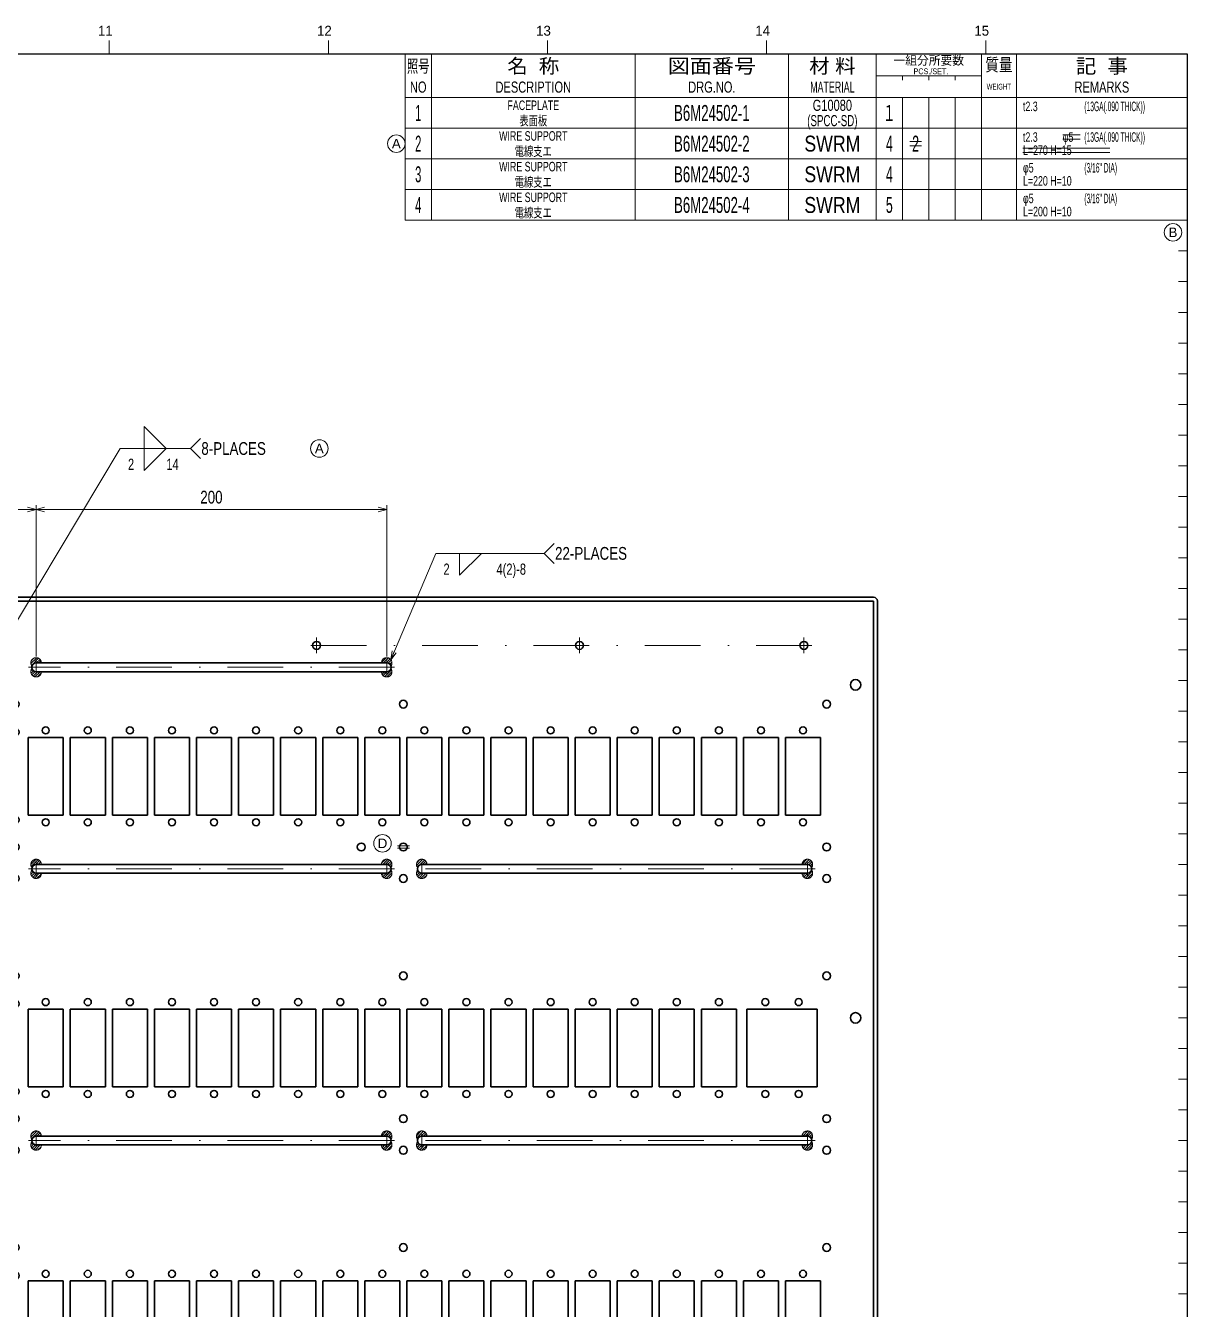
# Model space of a CAD drawing. Header units: millimetres. Extents: x 10 to 832, y 7 to 590.
# Drawn here: x 566.4 to 831.5, y 297.5 to 590.4 of the extents above; entities that cross this region are included whole.
import ezdxf
from ezdxf.enums import TextEntityAlignment as Align

# ---------------------------------------------------------------- set-up
doc = ezdxf.new("R2010")
doc.units = ezdxf.units.MM
doc.linetypes.add('DASHDOT', pattern=[25.3, 12.7, -6.3, 0, -6.3])
doc.linetypes.add('DIVIDE', pattern=[31.6, 12.7, -6.3, 0, -6.3, 0, -6.3])
for name, color, linetype in [('GR1_01', 7, 'Continuous'), ('GR1_02', 7, 'Continuous'), ('GR1_05', 7, 'Continuous'), ('GR1_16', 7, 'Continuous'), ('図面枠B6M', 7, 'Continuous'), ('表題、部品表_02', 7, 'Continuous'), ('表題、部品表_03', 7, 'Continuous'), ('表題、部品表_Layer1', 7, 'Continuous')]:
    doc.layers.add(name, color=color, linetype=linetype)
doc.styles.add('HG丸ｺﾞｼｯｸM-PRO', font='')
doc.styles.get('HG丸ｺﾞｼｯｸM-PRO').set_extended_font_data('HG丸ｺﾞｼｯｸM-PRO')
pattern_1 = [(45, (0, 0), (-0.28284271, 0.28284271), [])]

# ---------------------------------------------------------------- blocks, each defined once
blk = doc.blocks.new('BLKF023')
at = {"layer": '図面枠B6M', "color": 4, "linetype": 'Continuous', "lineweight": 13}
for p, q in [((585.5, 587), (585.5, 584)), ((635.5, 587), (635.5, 584)), ((685.5, 587), (685.5, 584)), ((735.5, 587), (735.5, 584)), ((785.5, 587), (785.5, 584)), ((829.5, 567), (831.5, 567)), ((829.5, 560), (831.5, 560)), ((829.5, 553), (831.5, 553)), ((829.5, 546), (831.5, 546)), ((829.5, 539), (831.5, 539)), ((829.5, 532), (831.5, 532)), ((829.5, 525), (831.5, 525)), ((829.5, 518), (831.5, 518)), ((829.5, 511), (831.5, 511)), ((829.5, 504), (831.5, 504)), ((829.5, 497), (831.5, 497)), ((829.5, 490), (831.5, 490)), ((829.5, 483), (831.5, 483)), ((829.5, 476), (831.5, 476)), ((829.5, 469), (831.5, 469)), ((829.5, 462), (831.5, 462)), ((829.5, 455), (831.5, 455)), ((829.5, 448), (831.5, 448)), ((829.5, 441), (831.5, 441)), ((829.5, 434), (831.5, 434)), ((829.5, 427), (831.5, 427)), ((829.5, 420), (831.5, 420)), ((829.5, 413), (831.5, 413)), ((829.5, 406), (831.5, 406)), ((829.5, 399), (831.5, 399)), ((829.5, 392), (831.5, 392)), ((829.5, 385), (831.5, 385)), ((829.5, 378), (831.5, 378)), ((829.5, 371), (831.5, 371)), ((829.5, 364), (831.5, 364)), ((829.5, 357), (831.5, 357)), ((829.5, 350), (831.5, 350)), ((829.5, 343), (831.5, 343)), ((829.5, 336), (831.5, 336)), ((829.5, 329), (831.5, 329)), ((829.5, 322), (831.5, 322)), ((829.5, 315), (831.5, 315)), ((829.5, 308), (831.5, 308)), ((829.5, 301), (831.5, 301))]:
    blk.add_line(p, q, dxfattribs=at)
at = {"layer": '図面枠B6M', "color": 2, "linetype": 'Continuous', "lineweight": 25}
for p, q in [((35.5, 584), (831.5, 584)), ((831.5, 584), (831.5, 15))]:
    blk.add_line(p, q, dxfattribs=at)
at = {"layer": '図面枠B6M', "color": 4, "linetype": 'Continuous', "lineweight": 13, "style": 'HG丸ｺﾞｼｯｸM-PRO', "width": 1.003994}
for s, p in [('11', (582.9, 587.45)), ('12', (632.9, 587.45)), ('13', (682.9, 587.45)), ('14', (732.9, 587.45)), ('15', (782.9, 587.45))]:
    blk.add_text(s, height=2.255, dxfattribs=at).set_placement(p, align=Align.BOTTOM_LEFT)
blk = doc.blocks.new('BLKF025')
at = {"layer": '表題、部品表_02', "color": 4, "linetype": 'Continuous', "lineweight": 13}
for p, q in [((653, 574), (653, 567)), ((653, 574), (831.5, 574)), ((659, 574), (659, 567)), ((705.5, 574), (705.5, 567)), ((740.5, 574), (740.5, 567)), ((760.5, 574), (760.5, 567)), ((766.5, 574), (766.5, 567)), ((772.5, 574), (772.5, 567)), ((778.5, 567), (778.5, 574)), ((784.5, 574), (784.5, 567)), ((792.5, 574), (792.5, 567)), ((831.5, 574), (831.5, 567)), ((653, 567), (831.5, 567))]:
    blk.add_line(p, q, dxfattribs=at)
blk = doc.blocks.new('BLKF027')
at = {"layer": '表題、部品表_02', "color": 4, "linetype": 'Continuous', "lineweight": 13}
for p, q in [((653, 567), (653, 560)), ((653, 567), (831.5, 567)), ((659, 567), (659, 560)), ((705.5, 567), (705.5, 560)), ((740.5, 567), (740.5, 560)), ((760.5, 567), (760.5, 560)), ((766.5, 567), (766.5, 560)), ((772.5, 567), (772.5, 560)), ((778.5, 560), (778.5, 567)), ((784.5, 567), (784.5, 560)), ((792.5, 567), (792.5, 560)), ((831.5, 567), (831.5, 560)), ((653, 560), (831.5, 560))]:
    blk.add_line(p, q, dxfattribs=at)
blk = doc.blocks.new('BLKF029')
at = {"layer": '表題、部品表_02', "color": 4, "linetype": 'Continuous', "lineweight": 13}
for p, q in [((653, 560), (653, 553)), ((653, 560), (831.5, 560)), ((659, 560), (659, 553)), ((705.5, 560), (705.5, 553)), ((740.5, 560), (740.5, 553)), ((760.5, 560), (760.5, 553)), ((766.5, 560), (766.5, 553)), ((772.5, 560), (772.5, 553)), ((778.5, 553), (778.5, 560)), ((784.5, 560), (784.5, 553)), ((792.5, 560), (792.5, 553)), ((831.5, 560), (831.5, 553)), ((653, 553), (831.5, 553))]:
    blk.add_line(p, q, dxfattribs=at)
blk = doc.blocks.new('FXTIP_ARROW_E')
at = {"color": 0, "linetype": 'Continuous', "lineweight": -2}
for q in [(-1, 0), (-0.97, 0.26), (-0.97, -0.26)]:
    blk.add_line((0, 0), q, dxfattribs=at)
blk = doc.blocks.new('FXTIP_ARROW_S')
at = {"color": 0, "linetype": 'Continuous', "lineweight": -2}
for q in [(-1, 0), (-0.97, 0.26), (-0.97, -0.26)]:
    blk.add_line((0, 0), q, dxfattribs=at)
blk = doc.blocks.new('BLKF035')
at = {"layer": '表題、部品表_02', "color": 4, "linetype": 'Continuous', "lineweight": 13}
for p, q in [((653, 553), (653, 546)), ((653, 553), (831.5, 553)), ((659, 553), (659, 546)), ((705.5, 553), (705.5, 546)), ((740.5, 553), (740.5, 546)), ((760.5, 553), (760.5, 546)), ((766.5, 553), (766.5, 546)), ((772.5, 553), (772.5, 546)), ((778.5, 546), (778.5, 553)), ((784.5, 553), (784.5, 546)), ((792.5, 553), (792.5, 546)), ((831.5, 553), (831.5, 546)), ((653, 546), (831.5, 546))]:
    blk.add_line(p, q, dxfattribs=at)
blk = doc.blocks.new('BLKF040')
at = {"layer": '図面枠B6M', "color": 4, "linetype": 'Continuous', "lineweight": 13}
for p, q in [((653, 584), (653, 574)), ((653, 584), (831.5, 584)), ((659, 584), (659, 574)), ((705.5, 584), (705.5, 574)), ((740.5, 584), (740.5, 574)), ((760.5, 584), (760.5, 574)), ((784.5, 584), (784.5, 574)), ((792.5, 584), (792.5, 574)), ((831.5, 584), (831.5, 574)), ((760.5, 579), (784.5, 579)), ((766.5, 578), (766.5, 579)), ((772.5, 579), (772.5, 578)), ((778.5, 579), (778.5, 578)), ((653, 574), (831.5, 574))]:
    blk.add_line(p, q, dxfattribs=at)
at = {"layer": '図面枠B6M', "color": 3, "linetype": 'Continuous', "lineweight": 35, "style": 'HG丸ｺﾞｼｯｸM-PRO'}
for s, height, width, p in [('照号', 2.909, 0.651535, (656, 581.2)), ('名  称', 3.273, 1.042426, (682.25, 581.2)), ('図面番号', 3.273, 1.127518, (723, 581.2)), ('材 料', 3.273, 1.042439, (750.5, 581.2)), ('一組分所要数', 2.036, 0.966638, (772.5, 582.5)), ('質量', 2.909, 0.781842, (788.5, 581.5)), ('記  事', 3.273, 1.042426, (812, 581.2)), ('PCS./SET.', 1.309, 0.862935, (773, 580)), ('NO', 2.545, 0.740841, (656, 576.4)), ('DESCRIPTION', 2.5455, 0.741365, (682.25, 576.4)), ('DRG.NO.', 2.545, 0.741189, (723, 576.4)), ('MATERIAL', 2.545, 0.594756, (750.5, 576.4)), ('WEIGHT', 1.309, 0.635507, (788.5, 576.5)), ('REMARKS', 2.545, 0.742803, (812, 576.4))]:
    blk.add_text(s, height=height, dxfattribs=dict(at, width=width)).set_placement(p, align=Align.MIDDLE_CENTER)
blk = doc.blocks.new('BLKF039')
at = {"layer": '図面枠B6M', "color": 3, "linetype": 'Continuous', "lineweight": 13}
blk.add_blockref('BLKF040', (0, 0), dxfattribs=at)
blk = doc.blocks.new('BLKF046')
at = {"layer": 'GR1_01', "color": 3, "linetype": 'Continuous', "lineweight": 35}
for p, q in [((759.88, 460), (540, 460)), ((540, 190), (540, 460)), ((540, 459.08), (759.88, 459.08)), ((759.88, 459.08), (759.88, 190.92)), ((760.8, 190.92), (760.8, 459.08)), ((759.88, 190.92), (540, 190.92)), ((759.88, 190), (540, 190))]:
    blk.add_line(p, q, dxfattribs=at)
for centre, start, end in [((759.88, 459.08), 0, 90), ((759.88, 190.92), 270, 0)]:
    blk.add_arc(centre, 0.92, start, end, dxfattribs=at)
blk = doc.blocks.new('BLKF045')
at = {"layer": 'GR1_01', "color": 3, "linetype": 'Continuous', "lineweight": 35}
for p, q in [((567, 428), (575, 428)), ((567, 410.24), (567, 428)), ((575, 428), (575, 410.24)), ((576.6, 428), (584.6, 428)), ((576.6, 410.24), (576.6, 428)), ((584.6, 428), (584.6, 410.24)), ((586.2, 428), (594.2, 428)), ((586.2, 410.24), (586.2, 428)), ((594.2, 428), (594.2, 410.24)), ((595.8, 428), (603.8, 428)), ((595.8, 410.24), (595.8, 428)), ((603.8, 428), (603.8, 410.24)), ((605.4, 428), (613.4, 428)), ((605.4, 410.24), (605.4, 428)), ((613.4, 428), (613.4, 410.24)), ((615, 428), (623, 428)), ((615, 410.24), (615, 428)), ((623, 428), (623, 410.24)), ((624.6, 428), (632.6, 428)), ((624.6, 410.24), (624.6, 428)), ((632.6, 428), (632.6, 410.24)), ((634.2, 428), (642.2, 428)), ((634.2, 410.24), (634.2, 428)), ((642.2, 428), (642.2, 410.24)), ((643.8, 428), (651.8, 428)), ((643.8, 410.24), (643.8, 428)), ((651.8, 428), (651.8, 410.24)), ((653.4, 428), (661.4, 428)), ((653.4, 410.24), (653.4, 428)), ((661.4, 428), (661.4, 410.24)), ((663, 428), (671, 428)), ((663, 410.24), (663, 428)), ((671, 428), (671, 410.24)), ((672.6, 428), (680.6, 428)), ((672.6, 410.24), (672.6, 428)), ((680.6, 428), (680.6, 410.24)), ((682.2, 428), (690.2, 428)), ((682.2, 410.24), (682.2, 428)), ((690.2, 428), (690.2, 410.24)), ((691.8, 428), (699.8, 428)), ((691.8, 410.24), (691.8, 428)), ((699.8, 428), (699.8, 410.24)), ((701.4, 428), (709.4, 428)), ((701.4, 410.24), (701.4, 428)), ((709.4, 428), (709.4, 410.24)), ((711, 428), (719, 428)), ((711, 410.24), (711, 428)), ((719, 428), (719, 410.24)), ((720.6, 428), (728.6, 428)), ((720.6, 410.24), (720.6, 428)), ((728.6, 428), (728.6, 410.24)), ((730.2, 428), (738.2, 428)), ((730.2, 410.24), (730.2, 428)), ((738.2, 428), (738.2, 410.24)), ((739.8, 428), (747.8, 428)), ((739.8, 410.24), (739.8, 428)), ((747.8, 428), (747.8, 410.24)), ((575, 410.24), (567, 410.24)), ((584.6, 410.24), (576.6, 410.24)), ((594.2, 410.24), (586.2, 410.24)), ((603.8, 410.24), (595.8, 410.24)), ((613.4, 410.24), (605.4, 410.24)), ((623, 410.24), (615, 410.24)), ((632.6, 410.24), (624.6, 410.24)), ((642.2, 410.24), (634.2, 410.24)), ((651.8, 410.24), (643.8, 410.24)), ((661.4, 410.24), (653.4, 410.24)), ((671, 410.24), (663, 410.24)), ((680.6, 410.24), (672.6, 410.24)), ((690.2, 410.24), (682.2, 410.24)), ((699.8, 410.24), (691.8, 410.24)), ((709.4, 410.24), (701.4, 410.24)), ((719, 410.24), (711, 410.24)), ((728.6, 410.24), (720.6, 410.24)), ((738.2, 410.24), (730.2, 410.24)), ((747.8, 410.24), (739.8, 410.24)), ((567, 366), (575, 366)), ((567, 348.24), (567, 366)), ((575, 366), (575, 348.24)), ((576.6, 366), (584.6, 366)), ((576.6, 348.24), (576.6, 366)), ((584.6, 366), (584.6, 348.24)), ((586.2, 366), (594.2, 366)), ((586.2, 348.24), (586.2, 366)), ((594.2, 366), (594.2, 348.24)), ((595.8, 366), (603.8, 366)), ((595.8, 348.24), (595.8, 366)), ((603.8, 366), (603.8, 348.24)), ((605.4, 366), (613.4, 366)), ((605.4, 348.24), (605.4, 366)), ((613.4, 366), (613.4, 348.24)), ((615, 366), (623, 366)), ((615, 348.24), (615, 366)), ((623, 366), (623, 348.24)), ((624.6, 366), (632.6, 366)), ((624.6, 348.24), (624.6, 366)), ((632.6, 366), (632.6, 348.24)), ((634.2, 366), (642.2, 366)), ((634.2, 348.24), (634.2, 366)), ((642.2, 366), (642.2, 348.24)), ((643.8, 366), (651.8, 366)), ((643.8, 348.24), (643.8, 366)), ((651.8, 366), (651.8, 348.24)), ((653.4, 366), (661.4, 366)), ((653.4, 348.24), (653.4, 366)), ((661.4, 366), (661.4, 348.24)), ((663, 366), (671, 366)), ((663, 348.24), (663, 366)), ((671, 366), (671, 348.24)), ((672.6, 366), (680.6, 366)), ((672.6, 348.24), (672.6, 366)), ((680.6, 366), (680.6, 348.24)), ((682.2, 366), (690.2, 366)), ((682.2, 348.24), (682.2, 366)), ((690.2, 366), (690.2, 348.24)), ((691.8, 366), (699.8, 366)), ((691.8, 348.24), (691.8, 366)), ((699.8, 366), (699.8, 348.24)), ((701.4, 366), (709.4, 366)), ((701.4, 348.24), (701.4, 366)), ((709.4, 366), (709.4, 348.24)), ((711, 366), (719, 366)), ((711, 348.24), (711, 366)), ((719, 366), (719, 348.24)), ((720.6, 366), (728.6, 366)), ((720.6, 348.24), (720.6, 366)), ((728.6, 366), (728.6, 348.24)), ((731, 366), (747, 366)), ((731, 348.24), (731, 366)), ((747, 366), (747, 348.24)), ((575, 348.24), (567, 348.24)), ((584.6, 348.24), (576.6, 348.24)), ((594.2, 348.24), (586.2, 348.24)), ((603.8, 348.24), (595.8, 348.24)), ((613.4, 348.24), (605.4, 348.24)), ((623, 348.24), (615, 348.24)), ((632.6, 348.24), (624.6, 348.24)), ((642.2, 348.24), (634.2, 348.24)), ((651.8, 348.24), (643.8, 348.24)), ((661.4, 348.24), (653.4, 348.24)), ((671, 348.24), (663, 348.24)), ((680.6, 348.24), (672.6, 348.24)), ((690.2, 348.24), (682.2, 348.24)), ((699.8, 348.24), (691.8, 348.24)), ((709.4, 348.24), (701.4, 348.24)), ((719, 348.24), (711, 348.24)), ((728.6, 348.24), (720.6, 348.24)), ((747, 348.24), (731, 348.24)), ((567, 304), (575, 304)), ((567, 286.24), (567, 304)), ((575, 304), (575, 286.24)), ((576.6, 304), (584.6, 304)), ((576.6, 286.24), (576.6, 304)), ((584.6, 304), (584.6, 286.24)), ((586.2, 286.24), (586.2, 304)), ((586.2, 304), (594.2, 304)), ((594.2, 304), (594.2, 286.24)), ((595.8, 286.24), (595.8, 304)), ((595.8, 304), (603.8, 304)), ((603.8, 304), (603.8, 286.24)), ((605.4, 286.24), (605.4, 304)), ((605.4, 304), (613.4, 304)), ((613.4, 304), (613.4, 286.24)), ((615, 286.24), (615, 304)), ((615, 304), (623, 304)), ((623, 304), (623, 286.24)), ((624.6, 304), (632.6, 304)), ((624.6, 286.24), (624.6, 304)), ((632.6, 304), (632.6, 286.24)), ((634.2, 304), (642.2, 304)), ((634.2, 286.24), (634.2, 304)), ((642.2, 304), (642.2, 286.24)), ((643.8, 304), (651.8, 304)), ((643.8, 286.24), (643.8, 304)), ((651.8, 304), (651.8, 286.24)), ((653.4, 304), (661.4, 304)), ((653.4, 286.24), (653.4, 304)), ((661.4, 304), (661.4, 286.24)), ((663, 304), (671, 304)), ((663, 286.24), (663, 304)), ((671, 304), (671, 286.24)), ((672.6, 304), (680.6, 304)), ((672.6, 286.24), (672.6, 304)), ((680.6, 304), (680.6, 286.24)), ((682.2, 304), (690.2, 304)), ((682.2, 286.24), (682.2, 304)), ((690.2, 304), (690.2, 286.24)), ((691.8, 304), (699.8, 304)), ((691.8, 286.24), (691.8, 304)), ((699.8, 304), (699.8, 286.24)), ((701.4, 304), (709.4, 304)), ((701.4, 286.24), (701.4, 304)), ((709.4, 304), (709.4, 286.24)), ((711, 304), (719, 304)), ((711, 286.24), (711, 304)), ((719, 304), (719, 286.24)), ((720.6, 286.24), (720.6, 304)), ((720.6, 304), (728.6, 304)), ((728.6, 304), (728.6, 286.24)), ((730.2, 286.24), (730.2, 304)), ((730.2, 304), (738.2, 304)), ((738.2, 304), (738.2, 286.24)), ((739.8, 286.24), (739.8, 304)), ((739.8, 304), (747.8, 304)), ((747.8, 304), (747.8, 286.24)), ((575, 286.24), (567, 286.24)), ((584.6, 286.24), (576.6, 286.24)), ((594.2, 286.24), (586.2, 286.24)), ((603.8, 286.24), (595.8, 286.24)), ((613.4, 286.24), (605.4, 286.24)), ((623, 286.24), (615, 286.24)), ((632.6, 286.24), (624.6, 286.24)), ((642.2, 286.24), (634.2, 286.24)), ((651.8, 286.24), (643.8, 286.24)), ((661.4, 286.24), (653.4, 286.24)), ((671, 286.24), (663, 286.24)), ((680.6, 286.24), (672.6, 286.24)), ((690.2, 286.24), (682.2, 286.24)), ((699.8, 286.24), (691.8, 286.24)), ((709.4, 286.24), (701.4, 286.24)), ((719, 286.24), (711, 286.24)), ((728.6, 286.24), (720.6, 286.24)), ((738.2, 286.24), (730.2, 286.24)), ((747.8, 286.24), (739.8, 286.24)), ((567, 242), (575, 242)), ((567, 224.24), (567, 242)), ((575, 242), (575, 224.24)), ((576.6, 242), (584.6, 242)), ((576.6, 224.24), (576.6, 242)), ((584.6, 242), (584.6, 224.24)), ((586.2, 242), (594.2, 242)), ((586.2, 224.24), (586.2, 242)), ((594.2, 242), (594.2, 224.24)), ((595.8, 242), (603.8, 242)), ((595.8, 224.24), (595.8, 242)), ((603.8, 242), (603.8, 224.24)), ((605.4, 242), (613.4, 242)), ((605.4, 224.24), (605.4, 242)), ((613.4, 242), (613.4, 224.24)), ((615, 242), (623, 242)), ((615, 224.24), (615, 242)), ((623, 242), (623, 224.24)), ((624.6, 242), (632.6, 242)), ((624.6, 224.24), (624.6, 242)), ((632.6, 242), (632.6, 224.24)), ((634.2, 242), (642.2, 242)), ((634.2, 224.24), (634.2, 242)), ((642.2, 242), (642.2, 224.24)), ((643.8, 242), (651.8, 242)), ((643.8, 224.24), (643.8, 242)), ((651.8, 242), (651.8, 224.24)), ((653.4, 242), (661.4, 242)), ((653.4, 224.24), (653.4, 242)), ((661.4, 242), (661.4, 224.24)), ((663, 242), (671, 242)), ((663, 224.24), (663, 242)), ((671, 242), (671, 224.24)), ((672.6, 242), (680.6, 242)), ((672.6, 224.24), (672.6, 242)), ((680.6, 242), (680.6, 224.24)), ((682.2, 242), (690.2, 242)), ((682.2, 224.24), (682.2, 242)), ((690.2, 242), (690.2, 224.24)), ((691.8, 242), (699.8, 242)), ((691.8, 224.24), (691.8, 242)), ((699.8, 242), (699.8, 224.24)), ((701.4, 242), (709.4, 242)), ((701.4, 224.24), (701.4, 242)), ((709.4, 242), (709.4, 224.24)), ((711, 242), (719, 242)), ((711, 224.24), (711, 242)), ((719, 242), (719, 224.24)), ((720.6, 242), (728.6, 242)), ((720.6, 224.24), (720.6, 242)), ((728.6, 242), (728.6, 224.24)), ((730.2, 242), (738.2, 242)), ((730.2, 224.24), (730.2, 242)), ((738.2, 242), (738.2, 224.24)), ((739.8, 242), (747.8, 242)), ((739.8, 224.24), (739.8, 242)), ((747.8, 242), (747.8, 224.24)), ((575, 224.24), (567, 224.24)), ((584.6, 224.24), (576.6, 224.24)), ((594.2, 224.24), (586.2, 224.24)), ((603.8, 224.24), (595.8, 224.24)), ((613.4, 224.24), (605.4, 224.24)), ((623, 224.24), (615, 224.24)), ((632.6, 224.24), (624.6, 224.24)), ((642.2, 224.24), (634.2, 224.24)), ((651.8, 224.24), (643.8, 224.24)), ((661.4, 224.24), (653.4, 224.24)), ((671, 224.24), (663, 224.24)), ((680.6, 224.24), (672.6, 224.24)), ((690.2, 224.24), (682.2, 224.24)), ((699.8, 224.24), (691.8, 224.24)), ((709.4, 224.24), (701.4, 224.24)), ((719, 224.24), (711, 224.24)), ((728.6, 224.24), (720.6, 224.24)), ((738.2, 224.24), (730.2, 224.24)), ((747.8, 224.24), (739.8, 224.24))]:
    blk.add_line(p, q, dxfattribs=at)
for centre, radius in [((544.3, 447), 1.04), ((755.8, 440), 1.2), ((564, 435.6), 0.9), ((652.6, 435.6), 0.9), ((749.2, 435.6), 0.9), ((564, 429.2), 0.9), ((571, 429.6), 0.8), ((580.6, 429.6), 0.8), ((590.2, 429.6), 0.8), ((599.8, 429.6), 0.8), ((609.4, 429.6), 0.8), ((619, 429.6), 0.8), ((628.6, 429.6), 0.8), ((638.2, 429.6), 0.8), ((647.8, 429.6), 0.8), ((657.4, 429.6), 0.8), ((667, 429.6), 0.8), ((676.6, 429.6), 0.8), ((686.2, 429.6), 0.8), ((695.8, 429.6), 0.8), ((705.4, 429.6), 0.8), ((715, 429.6), 0.8), ((724.6, 429.6), 0.8), ((734.2, 429.6), 0.8), ((743.8, 429.6), 0.8), ((564, 409.2), 0.9), ((571, 408.64), 0.8), ((580.6, 408.64), 0.8), ((590.2, 408.64), 0.8), ((599.8, 408.64), 0.8), ((609.4, 408.64), 0.8), ((619, 408.64), 0.8), ((628.6, 408.64), 0.8), ((638.2, 408.64), 0.8), ((647.8, 408.64), 0.8), ((657.4, 408.64), 0.8), ((667, 408.64), 0.8), ((676.6, 408.64), 0.8), ((686.2, 408.64), 0.8), ((695.8, 408.64), 0.8), ((705.4, 408.64), 0.8), ((715, 408.64), 0.8), ((724.6, 408.64), 0.8), ((734.2, 408.64), 0.8), ((743.8, 408.64), 0.8), ((564, 403), 0.9), ((643, 403), 0.9), ((652.6, 403), 0.9), ((749.2, 403), 0.9), ((564, 395.8), 0.9), ((652.6, 395.8), 0.9), ((749.2, 395.8), 0.9), ((544.3, 385), 1.04), ((564, 373.6), 0.9), ((652.6, 373.6), 0.9), ((749.2, 373.6), 0.9), ((564, 367.2), 0.9), ((571, 367.6), 0.8), ((580.6, 367.6), 0.8), ((590.2, 367.6), 0.8), ((599.8, 367.6), 0.8), ((609.4, 367.6), 0.8), ((619, 367.6), 0.8), ((628.6, 367.6), 0.8), ((638.2, 367.6), 0.8), ((647.8, 367.6), 0.8), ((657.4, 367.6), 0.8), ((667, 367.6), 0.8), ((676.6, 367.6), 0.8), ((686.2, 367.6), 0.8), ((695.8, 367.6), 0.8), ((705.4, 367.6), 0.8), ((715, 367.6), 0.8), ((724.6, 367.6), 0.8), ((735.19, 367.6), 0.8), ((742.81, 367.6), 0.8), ((755.8, 364), 1.2), ((564, 347.2), 0.9), ((571, 346.64), 0.8), ((580.6, 346.64), 0.8), ((590.2, 346.64), 0.8), ((599.8, 346.64), 0.8), ((609.4, 346.64), 0.8), ((619, 346.64), 0.8), ((628.6, 346.64), 0.8), ((638.2, 346.64), 0.8), ((647.8, 346.64), 0.8), ((657.4, 346.64), 0.8), ((667, 346.64), 0.8), ((676.6, 346.64), 0.8), ((686.2, 346.64), 0.8), ((695.8, 346.64), 0.8), ((705.4, 346.64), 0.8), ((715, 346.64), 0.8), ((724.6, 346.64), 0.8), ((735.19, 346.64), 0.8), ((742.81, 346.64), 0.8), ((564, 341), 0.9), ((652.6, 341), 0.9), ((749.2, 341), 0.9), ((564, 333.8), 0.9), ((652.6, 333.8), 0.9), ((749.2, 333.8), 0.9), ((544.3, 323), 1.04), ((564, 311.6), 0.9), ((652.6, 311.6), 0.9), ((749.2, 311.6), 0.9), ((564, 305.2), 0.9), ((571, 305.6), 0.8), ((580.6, 305.6), 0.8), ((590.2, 305.6), 0.8), ((599.8, 305.6), 0.8), ((609.4, 305.6), 0.8), ((619, 305.6), 0.8), ((628.6, 305.6), 0.8), ((638.2, 305.6), 0.8), ((647.8, 305.6), 0.8), ((657.4, 305.6), 0.8), ((667, 305.6), 0.8), ((676.6, 305.6), 0.8), ((686.2, 305.6), 0.8), ((695.8, 305.6), 0.8), ((705.4, 305.6), 0.8), ((715, 305.6), 0.8), ((724.6, 305.6), 0.8), ((734.2, 305.6), 0.8), ((743.8, 305.6), 0.8), ((755.8, 286), 1.2), ((564, 285.2), 0.9), ((571, 284.64), 0.8), ((580.6, 284.64), 0.8), ((590.2, 284.64), 0.8), ((599.8, 284.64), 0.8), ((609.4, 284.64), 0.8), ((619, 284.64), 0.8), ((628.6, 284.64), 0.8), ((638.2, 284.64), 0.8), ((647.8, 284.64), 0.8), ((657.4, 284.64), 0.8), ((667, 284.64), 0.8), ((676.6, 284.64), 0.8), ((686.2, 284.64), 0.8), ((695.8, 284.64), 0.8), ((705.4, 284.64), 0.8), ((715, 284.64), 0.8), ((724.6, 284.64), 0.8), ((734.2, 284.64), 0.8), ((743.8, 284.64), 0.8), ((564, 279), 0.9), ((671.8, 279), 0.9), ((749.2, 279), 0.9), ((564, 271.8), 0.9), ((652.6, 271.8), 0.9), ((749.2, 271.8), 0.9), ((544.3, 261), 1.04), ((564, 249.6), 0.9), ((652.6, 249.6), 0.9), ((749.2, 249.6), 0.9), ((564, 243.2), 0.9), ((571, 243.6), 0.8), ((580.6, 243.6), 0.8), ((590.2, 243.6), 0.8), ((599.8, 243.6), 0.8), ((609.4, 243.6), 0.8), ((619, 243.6), 0.8), ((628.6, 243.6), 0.8), ((638.2, 243.6), 0.8), ((647.8, 243.6), 0.8), ((657.4, 243.6), 0.8), ((667, 243.6), 0.8), ((676.6, 243.6), 0.8), ((686.2, 243.6), 0.8), ((695.8, 243.6), 0.8), ((705.4, 243.6), 0.8), ((715, 243.6), 0.8), ((724.6, 243.6), 0.8), ((734.2, 243.6), 0.8), ((743.8, 243.6), 0.8), ((564, 223.2), 0.9), ((571, 222.64), 0.8), ((580.6, 222.64), 0.8), ((590.2, 222.64), 0.8), ((599.8, 222.64), 0.8), ((609.4, 222.64), 0.8), ((619, 222.64), 0.8), ((628.6, 222.64), 0.8), ((638.2, 222.64), 0.8), ((647.8, 222.64), 0.8), ((657.4, 222.64), 0.8), ((667, 222.64), 0.8), ((676.6, 222.64), 0.8), ((686.2, 222.64), 0.8), ((695.8, 222.64), 0.8), ((705.4, 222.64), 0.8), ((715, 222.64), 0.8), ((724.6, 222.64), 0.8), ((734.2, 222.64), 0.8), ((743.8, 222.64), 0.8), ((564, 217), 0.9), ((652.6, 217), 0.9), ((749.2, 217), 0.9), ((755.8, 210), 1.2), ((564, 209.8), 0.9), ((652.6, 209.8), 0.9), ((749.2, 209.8), 0.9), ((544.3, 199), 1.04), ((717.8, 199.28), 0.9), ((740.8, 199.28), 0.9)]:
    blk.add_circle(centre, radius, dxfattribs=at)
blk.add_blockref('BLKF046', (0, 0), dxfattribs=at)
blk = doc.blocks.new('BLKF048')
at = {"layer": 'GR1_02', "color": 3, "linetype": 'Continuous', "lineweight": 35}
for p, q in [((568.8, 445), (648.8, 445)), ((648.8, 443), (568.8, 443))]:
    blk.add_line(p, q, dxfattribs=at)
for centre, start, end in [((568.8, 444), 90, 270), ((648.8, 444), 270, 90)]:
    blk.add_arc(centre, 1, start, end, dxfattribs=at)
blk = doc.blocks.new('BLKF047')
at = {"layer": 'GR1_02', "color": 4, "linetype": 'DASHDOT', "lineweight": 13}
for p, q in [((568.8, 445.49), (568.8, 442.48)), ((648.8, 445.49), (648.8, 442.48)), ((650.58, 444), (567.03, 444))]:
    blk.add_line(p, q, dxfattribs=at)
at = {"layer": 'GR1_02', "color": 3, "linetype": 'Continuous', "lineweight": 35}
blk.add_blockref('BLKF048', (0, 0), dxfattribs=at)
blk = doc.blocks.new('BLKF050')
at = {"layer": 'GR1_02', "color": 3, "linetype": 'Continuous', "lineweight": 35}
for p, q in [((568.8, 399), (648.8, 399)), ((648.8, 397), (568.8, 397))]:
    blk.add_line(p, q, dxfattribs=at)
for centre, start, end in [((568.8, 398), 90, 270), ((648.8, 398), 270, 90)]:
    blk.add_arc(centre, 1, start, end, dxfattribs=at)
blk = doc.blocks.new('BLKF049')
at = {"layer": 'GR1_02', "color": 4, "linetype": 'DASHDOT', "lineweight": 13}
for p, q in [((568.8, 399.49), (568.8, 396.48)), ((648.8, 399.49), (648.8, 396.48)), ((650.58, 398), (567.03, 398))]:
    blk.add_line(p, q, dxfattribs=at)
at = {"layer": 'GR1_02', "color": 3, "linetype": 'Continuous', "lineweight": 35}
blk.add_blockref('BLKF050', (0, 0), dxfattribs=at)
blk = doc.blocks.new('BLKF052')
at = {"layer": 'GR1_02', "color": 3, "linetype": 'Continuous', "lineweight": 35}
for p, q in [((656.8, 399), (744.8, 399)), ((744.8, 397), (656.8, 397))]:
    blk.add_line(p, q, dxfattribs=at)
for centre, start, end in [((656.8, 398), 90, 270), ((744.8, 398), 270, 90)]:
    blk.add_arc(centre, 1, start, end, dxfattribs=at)
blk = doc.blocks.new('BLKF051')
at = {"layer": 'GR1_02', "color": 4, "linetype": 'DASHDOT', "lineweight": 13}
for p, q in [((656.8, 399.49), (656.8, 396.48)), ((744.8, 399.49), (744.8, 396.48)), ((746.58, 398), (655.05, 398))]:
    blk.add_line(p, q, dxfattribs=at)
at = {"layer": 'GR1_02', "color": 3, "linetype": 'Continuous', "lineweight": 35}
blk.add_blockref('BLKF052', (0, 0), dxfattribs=at)
blk = doc.blocks.new('BLKF054')
at = {"layer": 'GR1_02', "color": 3, "linetype": 'Continuous', "lineweight": 35}
for p, q in [((656.8, 337), (744.8, 337)), ((744.8, 335), (656.8, 335))]:
    blk.add_line(p, q, dxfattribs=at)
for centre, start, end in [((656.8, 336), 90, 270), ((744.8, 336), 270, 90)]:
    blk.add_arc(centre, 1, start, end, dxfattribs=at)
blk = doc.blocks.new('BLKF053')
at = {"layer": 'GR1_02', "color": 4, "linetype": 'DASHDOT', "lineweight": 13}
for p, q in [((656.8, 337.49), (656.8, 334.48)), ((744.8, 337.49), (744.8, 334.48)), ((746.58, 336), (654.98, 336))]:
    blk.add_line(p, q, dxfattribs=at)
at = {"layer": 'GR1_02', "color": 3, "linetype": 'Continuous', "lineweight": 35}
blk.add_blockref('BLKF054', (0, 0), dxfattribs=at)
blk = doc.blocks.new('BLKF056')
at = {"layer": 'GR1_02', "color": 3, "linetype": 'Continuous', "lineweight": 35}
for p, q in [((568.8, 337), (648.8, 337)), ((648.8, 335), (568.8, 335))]:
    blk.add_line(p, q, dxfattribs=at)
for centre, start, end in [((568.8, 336), 90, 270), ((648.8, 336), 270, 90)]:
    blk.add_arc(centre, 1, start, end, dxfattribs=at)
blk = doc.blocks.new('BLKF055')
at = {"layer": 'GR1_02', "color": 4, "linetype": 'DASHDOT', "lineweight": 13}
for p, q in [((568.8, 337.49), (568.8, 334.48)), ((648.8, 337.49), (648.8, 334.48)), ((650.58, 336), (567.03, 336))]:
    blk.add_line(p, q, dxfattribs=at)
at = {"layer": 'GR1_02', "color": 3, "linetype": 'Continuous', "lineweight": 35}
blk.add_blockref('BLKF056', (0, 0), dxfattribs=at)
blk = doc.blocks.new('BLKF065')
at = {"layer": 'GR1_16', "linetype": 'DIVIDE', "lineweight": 13}
h = blk.add_hatch(dxfattribs=at)
h.set_pattern_fill('_USER', color=4, scale=0.4, angle=45, style=0, pattern_type=0)
h.set_pattern_definition(pattern_1)
edge = h.paths.add_edge_path(flags=0)
edge.add_arc((648.8, 399), 1.2, 323.1301, 540)
edge.add_line((647.6, 399), (648.8, 399))
edge.add_arc((648.8, 398), 1, 16.2602, 90, ccw=False)
edge = h.paths.add_edge_path(flags=0)
edge.add_arc((648.8, 397), 1.2, -180, 36.8699, ccw=False)
edge.add_line((647.6, 397), (648.8, 397))
edge.add_arc((648.8, 398), 1, 270, 343.7398)
at = {"layer": 'GR1_16', "color": 4, "linetype": 'DIVIDE', "lineweight": 13}
for centre, start, end in [((648.8, 399), 323.1301, 180), ((648.8, 397), 180, 36.8699)]:
    blk.add_arc(centre, 1.2, start, end, dxfattribs=at)
blk = doc.blocks.new('BLKF066')
at = {"layer": 'GR1_16', "linetype": 'DIVIDE', "lineweight": 13}
h = blk.add_hatch(dxfattribs=at)
h.set_pattern_fill('_USER', color=4, scale=0.4, angle=45, style=0, pattern_type=0)
h.set_pattern_definition(pattern_1)
edge = h.paths.add_edge_path(flags=0)
edge.add_arc((568.8, 399), 1.2, 0, 216.8699, ccw=False)
edge.add_line((570, 399), (568.8, 399))
edge.add_arc((568.8, 398), 1, 90, 163.7398)
edge = h.paths.add_edge_path(flags=0)
edge.add_arc((568.8, 397), 1.2, 143.1301, 360)
edge.add_line((570, 397), (568.8, 397))
edge.add_arc((568.8, 398), 1, 196.2602, 270, ccw=False)
at = {"layer": 'GR1_16', "color": 4, "linetype": 'DIVIDE', "lineweight": 13}
for centre, start, end in [((568.8, 399), 0, 216.8699), ((568.8, 397), 143.1301, 0)]:
    blk.add_arc(centre, 1.2, start, end, dxfattribs=at)
blk = doc.blocks.new('BLKF067')
at = {"layer": 'GR1_16', "linetype": 'DIVIDE', "lineweight": 13}
h = blk.add_hatch(dxfattribs=at)
h.set_pattern_fill('_USER', color=4, scale=0.4, angle=45, style=0, pattern_type=0)
h.set_pattern_definition(pattern_1)
edge = h.paths.add_edge_path(flags=0)
edge.add_arc((648.8, 445), 1.2, 323.1301, 540)
edge.add_line((647.6, 445), (648.8, 445))
edge.add_arc((648.8, 444), 1, 16.2602, 90, ccw=False)
edge = h.paths.add_edge_path(flags=0)
edge.add_arc((648.8, 443), 1.2, -180, 36.8699, ccw=False)
edge.add_line((647.6, 443), (648.8, 443))
edge.add_arc((648.8, 444), 1, 270, 343.7398)
at = {"layer": 'GR1_16', "color": 4, "linetype": 'DIVIDE', "lineweight": 13}
for centre, start, end in [((648.8, 445), 323.1301, 180), ((648.8, 443), 180, 36.8699)]:
    blk.add_arc(centre, 1.2, start, end, dxfattribs=at)
blk = doc.blocks.new('BLKF068')
at = {"layer": 'GR1_16', "linetype": 'DIVIDE', "lineweight": 13}
h = blk.add_hatch(dxfattribs=at)
h.set_pattern_fill('_USER', color=4, scale=0.4, angle=45, style=0, pattern_type=0)
h.set_pattern_definition(pattern_1)
edge = h.paths.add_edge_path(flags=0)
edge.add_arc((568.8, 445), 1.2, 0, 216.8699, ccw=False)
edge.add_line((570, 445), (568.8, 445))
edge.add_arc((568.8, 444), 1, 90, 163.7398)
edge = h.paths.add_edge_path(flags=0)
edge.add_arc((568.8, 443), 1.2, 143.1301, 360)
edge.add_line((570, 443), (568.8, 443))
edge.add_arc((568.8, 444), 1, 196.2602, 270, ccw=False)
at = {"layer": 'GR1_16', "color": 4, "linetype": 'DIVIDE', "lineweight": 13}
for centre, start, end in [((568.8, 445), 0, 216.8699), ((568.8, 443), 143.1301, 0)]:
    blk.add_arc(centre, 1.2, start, end, dxfattribs=at)
blk = doc.blocks.new('BLKF069')
at = {"layer": 'GR1_16', "linetype": 'DIVIDE', "lineweight": 13}
h = blk.add_hatch(dxfattribs=at)
h.set_pattern_fill('_USER', color=4, scale=0.4, angle=45, style=0, pattern_type=0)
h.set_pattern_definition(pattern_1)
edge = h.paths.add_edge_path(flags=0)
edge.add_arc((648.8, 337), 1.2, 323.1301, 540)
edge.add_line((647.6, 337), (648.8, 337))
edge.add_arc((648.8, 336), 1, 16.2602, 90, ccw=False)
edge = h.paths.add_edge_path(flags=0)
edge.add_arc((648.8, 335), 1.2, -180, 36.8699, ccw=False)
edge.add_line((647.6, 335), (648.8, 335))
edge.add_arc((648.8, 336), 1, 270, 343.7398)
at = {"layer": 'GR1_16', "color": 4, "linetype": 'DIVIDE', "lineweight": 13}
for centre, start, end in [((648.8, 337), 323.1301, 180), ((648.8, 335), 180, 36.8699)]:
    blk.add_arc(centre, 1.2, start, end, dxfattribs=at)
blk = doc.blocks.new('BLKF070')
at = {"layer": 'GR1_16', "linetype": 'DIVIDE', "lineweight": 13}
h = blk.add_hatch(dxfattribs=at)
h.set_pattern_fill('_USER', color=4, scale=0.4, angle=45, style=0, pattern_type=0)
h.set_pattern_definition(pattern_1)
edge = h.paths.add_edge_path(flags=0)
edge.add_arc((568.8, 337), 1.2, 0, 216.8699, ccw=False)
edge.add_line((570, 337), (568.8, 337))
edge.add_arc((568.8, 336), 1, 90, 163.7398)
edge = h.paths.add_edge_path(flags=0)
edge.add_arc((568.8, 335), 1.2, 143.1301, 360)
edge.add_line((570, 335), (568.8, 335))
edge.add_arc((568.8, 336), 1, 196.2602, 270, ccw=False)
at = {"layer": 'GR1_16', "color": 4, "linetype": 'DIVIDE', "lineweight": 13}
for centre, start, end in [((568.8, 337), 0, 216.8699), ((568.8, 335), 143.1301, 0)]:
    blk.add_arc(centre, 1.2, start, end, dxfattribs=at)
blk = doc.blocks.new('BLKF079')
at = {"layer": 'GR1_16', "linetype": 'DIVIDE', "lineweight": 13}
h = blk.add_hatch(dxfattribs=at)
h.set_pattern_fill('_USER', color=4, scale=0.4, angle=45, style=0, pattern_type=0)
h.set_pattern_definition(pattern_1)
edge = h.paths.add_edge_path(flags=0)
edge.add_arc((656.8, 337), 1.2, 0, 216.8699, ccw=False)
edge.add_line((658, 337), (656.8, 337))
edge.add_arc((656.8, 336), 1, 90, 163.7398)
edge = h.paths.add_edge_path(flags=0)
edge.add_arc((656.8, 335), 1.2, 143.1301, 360)
edge.add_line((658, 335), (656.8, 335))
edge.add_arc((656.8, 336), 1, 196.2602, 270, ccw=False)
at = {"layer": 'GR1_16', "color": 4, "linetype": 'DIVIDE', "lineweight": 13}
for centre, start, end in [((656.8, 337), 0, 216.8699), ((656.8, 335), 143.1301, 0)]:
    blk.add_arc(centre, 1.2, start, end, dxfattribs=at)
blk = doc.blocks.new('BLKF080')
at = {"layer": 'GR1_16', "linetype": 'DIVIDE', "lineweight": 13}
h = blk.add_hatch(dxfattribs=at)
h.set_pattern_fill('_USER', color=4, scale=0.4, angle=45, style=0, pattern_type=0)
h.set_pattern_definition(pattern_1)
edge = h.paths.add_edge_path(flags=0)
edge.add_arc((744.8, 337), 1.2, 323.1301, 540)
edge.add_line((743.6, 337), (744.8, 337))
edge.add_arc((744.8, 336), 1, 16.2602, 90, ccw=False)
edge = h.paths.add_edge_path(flags=0)
edge.add_arc((744.8, 335), 1.2, -180, 36.8699, ccw=False)
edge.add_line((743.6, 335), (744.8, 335))
edge.add_arc((744.8, 336), 1, 270, 343.7398)
at = {"layer": 'GR1_16', "color": 4, "linetype": 'DIVIDE', "lineweight": 13}
for centre, start, end in [((744.8, 337), 323.1301, 180), ((744.8, 335), 180, 36.8699)]:
    blk.add_arc(centre, 1.2, start, end, dxfattribs=at)
blk = doc.blocks.new('BLKF081')
at = {"layer": 'GR1_16', "linetype": 'DIVIDE', "lineweight": 13}
h = blk.add_hatch(dxfattribs=at)
h.set_pattern_fill('_USER', color=4, scale=0.4, angle=45, style=0, pattern_type=0)
h.set_pattern_definition(pattern_1)
edge = h.paths.add_edge_path(flags=0)
edge.add_arc((656.8, 399), 1.2, 0, 216.8699, ccw=False)
edge.add_line((658, 399), (656.8, 399))
edge.add_arc((656.8, 398), 1, 90, 163.7398)
edge = h.paths.add_edge_path(flags=0)
edge.add_arc((656.8, 397), 1.2, 143.1301, 360)
edge.add_line((658, 397), (656.8, 397))
edge.add_arc((656.8, 398), 1, 196.2602, 270, ccw=False)
at = {"layer": 'GR1_16', "color": 4, "linetype": 'DIVIDE', "lineweight": 13}
for centre, start, end in [((656.8, 399), 0, 216.8699), ((656.8, 397), 143.1301, 0)]:
    blk.add_arc(centre, 1.2, start, end, dxfattribs=at)
blk = doc.blocks.new('BLKF082')
at = {"layer": 'GR1_16', "linetype": 'DIVIDE', "lineweight": 13}
h = blk.add_hatch(dxfattribs=at)
h.set_pattern_fill('_USER', color=4, scale=0.4, angle=45, style=0, pattern_type=0)
h.set_pattern_definition(pattern_1)
edge = h.paths.add_edge_path(flags=0)
edge.add_arc((744.8, 399), 1.2, 323.1301, 540)
edge.add_line((743.6, 399), (744.8, 399))
edge.add_arc((744.8, 398), 1, 16.2602, 90, ccw=False)
edge = h.paths.add_edge_path(flags=0)
edge.add_arc((744.8, 397), 1.2, -180, 36.8699, ccw=False)
edge.add_line((743.6, 397), (744.8, 397))
edge.add_arc((744.8, 398), 1, 270, 343.7398)
at = {"layer": 'GR1_16', "color": 4, "linetype": 'DIVIDE', "lineweight": 13}
for centre, start, end in [((744.8, 399), 323.1301, 180), ((744.8, 397), 180, 36.8699)]:
    blk.add_arc(centre, 1.2, start, end, dxfattribs=at)
blk = doc.blocks.new('BLKF097')
at = {"layer": '表題、部品表_Layer1', "color": 4, "linetype": 'Continuous', "lineweight": 13}
blk.add_circle((651, 563.5), 2, dxfattribs=at)
at = {"layer": '表題、部品表_Layer1', "color": 4, "linetype": 'Continuous', "lineweight": 13, "style": 'HG丸ｺﾞｼｯｸM-PRO', "width": 1.042301}
blk.add_text('A', height=2.18, dxfattribs=at).set_placement((651, 563.5), align=Align.MIDDLE_CENTER)
blk = doc.blocks.new('BLKF131')
at = {"layer": 'GR1_05', "color": 4, "linetype": 'Continuous', "lineweight": 13}
blk.add_circle((633.42, 493.93), 2, dxfattribs=at)
at = {"layer": 'GR1_05', "color": 4, "linetype": 'Continuous', "lineweight": 13, "style": 'HG丸ｺﾞｼｯｸM-PRO', "width": 1.042301}
blk.add_text('A', height=2.18, dxfattribs=at).set_placement((633.42, 493.93), align=Align.MIDDLE_CENTER)
blk = doc.blocks.new('BLKF133')
at = {"layer": '表題、部品表_Layer1', "color": 4, "linetype": 'Continuous', "lineweight": 13}
blk.add_circle((828.22, 543.25), 2, dxfattribs=at)
at = {"layer": '表題、部品表_Layer1', "color": 4, "linetype": 'Continuous', "lineweight": 13, "style": 'HG丸ｺﾞｼｯｸM-PRO', "width": 1.04272}
blk.add_text('B', height=2.18, dxfattribs=at).set_placement((828.22, 543.25), align=Align.MIDDLE_CENTER)
blk = doc.blocks.new('BLKF135')
at = {"layer": 'GR1_05', "color": 4, "linetype": 'Continuous', "lineweight": 13}
blk.add_circle((647.85, 403.83), 2, dxfattribs=at)
at = {"layer": 'GR1_05', "color": 4, "linetype": 'Continuous', "lineweight": 13, "style": 'HG丸ｺﾞｼｯｸM-PRO', "width": 1.042833}
blk.add_text('D', height=2.18, dxfattribs=at).set_placement((647.85, 403.83), align=Align.MIDDLE_CENTER)

msp = doc.modelspace()

# ---------------------------------------------------------------- linework, layer by layer
at = {"layer": 'GR1_01', "color": 4, "linetype": 'DASHDOT', "lineweight": 13}
for p, q in [((745.8, 449), (631, 449)), ((632.8, 447.2), (632.8, 450.8)), ((692.8, 447.2), (692.8, 450.8)), ((744, 447.2), (744, 450.8))]:
    msp.add_line(p, q, dxfattribs=at)
at = {"layer": 'GR1_01', "color": 3, "linetype": 'Continuous', "lineweight": 35}
for centre in [(632.8, 449), (692.8, 449), (744, 449)]:
    msp.add_circle(centre, 0.9, dxfattribs=at)
at = {"layer": 'GR1_05', "color": 4, "linetype": 'Continuous', "lineweight": 13}
for p, q in [((651.23, 403.28), (654, 403.28)), ((651.23, 402.75), (654, 402.75))]:
    msp.add_line(p, q, dxfattribs=at)
at = {"layer": 'GR1_16', "color": 4, "linetype": 'Continuous', "lineweight": 13}
for p, q in [((593.45, 493.93), (593.45, 498.93)), ((593.45, 498.93), (598.45, 493.93)), ((606.29, 496.23), (604, 493.93)), ((557.59, 443.15), (588.01, 493.93)), ((588.01, 493.93), (604, 493.93)), ((593.45, 493.93), (593.45, 488.93)), ((593.45, 488.93), (598.45, 493.93)), ((606.29, 491.64), (604, 493.93)), ((568.8, 446.49), (568.8, 481)), ((648.8, 446.49), (648.8, 481)), ((540, 480), (568.8, 480)), ((568.8, 480), (648.8, 480)), ((687.01, 472.29), (684.72, 470)), ((649.75, 445.74), (660, 470)), ((660, 470), (684.72, 470)), ((665.44, 470), (665.44, 465)), ((665.44, 465), (670.44, 470)), ((687.01, 467.71), (684.72, 470))]:
    msp.add_line(p, q, dxfattribs=at)
at = {"layer": '表題、部品表_Layer1', "color": 4, "linetype": 'Continuous', "lineweight": 13}
for p, q in [((803.07, 565.5), (807.03, 565.5)), ((768.15, 564), (770.85, 564)), ((768.15, 563), (770.85, 563)), ((794, 562.5), (813.8, 562.5)), ((803.07, 564.5), (807.03, 564.5)), ((794, 561.5), (813.8, 561.5))]:
    msp.add_line(p, q, dxfattribs=at)

# ---------------------------------------------------------------- block references
at = {"layer": 'GR1_01', "color": 3, "linetype": 'Continuous', "lineweight": 35}
msp.add_blockref('BLKF045', (0, 0), dxfattribs=at)
at = {"layer": 'GR1_02', "color": 4, "linetype": 'DASHDOT', "lineweight": 13}
for name in ['BLKF047', 'BLKF049', 'BLKF051', 'BLKF055', 'BLKF053']:
    msp.add_blockref(name, (0, 0), dxfattribs=at)
at = {"layer": 'GR1_05', "color": 4, "linetype": 'Continuous', "lineweight": 13}
for name in ['BLKF131', 'BLKF135']:
    msp.add_blockref(name, (0, 0), dxfattribs=at)
at = {"layer": 'GR1_16', "color": 4, "linetype": 'Continuous', "lineweight": 13, "xscale": 2, "yscale": 2}
for name, p, rotation in [('FXTIP_ARROW_E', (568.8, 480), 360), ('FXTIP_ARROW_S', (568.8, 480), 180), ('FXTIP_ARROW_E', (648.8, 480), 360), ('FXTIP_ARROW_S', (649.75, 445.74), 247.091815983534)]:
    msp.add_blockref(name, p, dxfattribs=dict(at, rotation=rotation))
at = {"layer": 'GR1_16', "color": 4, "linetype": 'DIVIDE', "lineweight": 13}
for name in ['BLKF068', 'BLKF067', 'BLKF066', 'BLKF065', 'BLKF081', 'BLKF082', 'BLKF070', 'BLKF069', 'BLKF079', 'BLKF080']:
    msp.add_blockref(name, (0, 0), dxfattribs=at)
at = {"layer": '図面枠B6M', "color": 4, "linetype": 'Continuous', "lineweight": 13}
msp.add_blockref('BLKF023', (0, 0), dxfattribs=at)
at = {"layer": '図面枠B6M', "color": 3, "linetype": 'Continuous', "lineweight": 13}
msp.add_blockref('BLKF039', (0, 0), dxfattribs=at)
at = {"layer": '表題、部品表_02', "color": 4, "linetype": 'Continuous', "lineweight": 13}
for name in ['BLKF025', 'BLKF027', 'BLKF029', 'BLKF035']:
    msp.add_blockref(name, (0, 0), dxfattribs=at)
at = {"layer": '表題、部品表_Layer1', "color": 4, "linetype": 'Continuous', "lineweight": 13}
for name in ['BLKF097', 'BLKF133']:
    msp.add_blockref(name, (0, 0), dxfattribs=at)

# ---------------------------------------------------------------- texts
at = {"layer": 'GR1_16', "color": 3, "linetype": 'Continuous', "lineweight": 35, "style": 'HG丸ｺﾞｼｯｸM-PRO'}
for s, width, p in [('8-PLACES', 0.78274, (606.5, 493.93)), ('22-PLACES', 0.782951, (687.22, 470))]:
    msp.add_text(s, height=2.909, dxfattribs=dict(at, width=width)).set_placement(p, align=Align.MIDDLE_LEFT)
for s, height, width, p in [('2', 2.55, 0.740651, (590.47, 490.33)), ('14', 2.545, 0.740651, (599.93, 490.33)), ('2', 2.55, 0.740651, (662.46, 466.4)), ('4(2)-8', 2.545, 0.739781, (677.23, 466.4))]:
    msp.add_text(s, height=height, dxfattribs=dict(at, width=width)).set_placement(p, align=Align.MIDDLE_CENTER)
at = {"layer": 'GR1_16', "color": 3, "linetype": 'Continuous', "lineweight": 35, "style": 'HG丸ｺﾞｼｯｸM-PRO', "width": 0.784542}
msp.add_text('200', height=2.909, rotation=0, dxfattribs=at).set_placement((608.8, 480.5), align=Align.BOTTOM_CENTER)
at = {"layer": '表題、部品表_03', "color": 3, "linetype": 'Continuous', "lineweight": 35, "style": 'HG丸ｺﾞｼｯｸM-PRO'}
for s, height, width, p in [('1', 3.64, 0.521199, (656, 570.5)), ('FACEPLATE', 2.182, 0.692523, (682.25, 572.25)), ('B6M24502-1', 3.636, 0.619572, (723, 570.5)), ('G10080', 2.545, 0.740408, (750.5, 572.25)), ('１', 3.64, 0.578238, (763.5, 570.5)), ('表面板', 2.182, 0.692256, (682.25, 568.75)), ('(SPCC-SD)', 2.545, 0.652377, (750.5, 568.75)), ('2', 3.64, 0.521199, (656, 563.5)), ('WIRE SUPPORT', 2.1818, 0.691856, (682.25, 565.25)), ('B6M24502-2', 3.636, 0.619572, (723, 563.5)), ('SWRM', 3.636, 0.830719, (750.5, 563.5)), ('電線支エ', 2.182, 0.692256, (682.25, 561.75)), ('4', 3.64, 0.576062, (763.5, 563.5)), ('3', 3.64, 0.521199, (656, 556.5)), ('WIRE SUPPORT', 2.1818, 0.691856, (682.25, 558.25)), ('B6M24502-3', 3.636, 0.619572, (723, 556.5)), ('SWRM', 3.636, 0.830719, (750.5, 556.5)), ('4', 3.64, 0.576062, (763.5, 556.5)), ('電線支エ', 2.182, 0.692256, (682.25, 554.75)), ('4', 3.64, 0.521199, (656, 549.5)), ('WIRE SUPPORT', 2.1818, 0.691856, (682.25, 551.25)), ('B6M24502-4', 3.636, 0.619572, (723, 549.5)), ('SWRM', 3.636, 0.830719, (750.5, 549.5)), ('5', 3.64, 0.576062, (763.5, 549.5)), ('電線支エ', 2.182, 0.692256, (682.25, 547.75))]:
    msp.add_text(s, height=height, dxfattribs=dict(at, width=width)).set_placement(p, align=Align.MIDDLE_CENTER)
for s, height, width, p in [('t2.3', 2.182, 0.690457, (794, 572)), ('(13GA(.090 THICK))', 2.1818, 0.416535, (808, 572)), ('t2.3', 2.182, 0.690457, (794, 565)), ('(13GA(.090 THICK))', 2.1818, 0.416535, (808, 565)), ('φ5', 2.182, 0.691838, (794, 558)), ('(3/16" DIA)', 2.1818, 0.416548, (808, 558)), ('L=220 H=10', 2.182, 0.691329, (794, 555)), ('φ5', 2.182, 0.691838, (794, 551)), ('(3/16" DIA)', 2.1818, 0.416548, (808, 551)), ('L=200 H=10', 2.182, 0.691329, (794, 548))]:
    msp.add_text(s, height=height, dxfattribs=dict(at, width=width)).set_placement(p, align=Align.MIDDLE_LEFT)
at = {"layer": '表題、部品表_Layer1', "color": 3, "linetype": 'Continuous', "lineweight": 35, "style": 'HG丸ｺﾞｼｯｸM-PRO', "width": 0.576062}
msp.add_text('2', height=3.64, dxfattribs=at).set_placement((769.5, 563.5), align=Align.MIDDLE_CENTER)
at = {"layer": '表題、部品表_Layer1', "color": 3, "linetype": 'Continuous', "lineweight": 35, "style": 'HG丸ｺﾞｼｯｸM-PRO'}
for s, width, p in [('φ5', 0.691838, (803.07, 565)), ('L=270 H=15', 0.691329, (794, 562))]:
    msp.add_text(s, height=2.182, dxfattribs=dict(at, width=width)).set_placement(p, align=Align.MIDDLE_LEFT)

doc.saveas('drawing.dxf')
